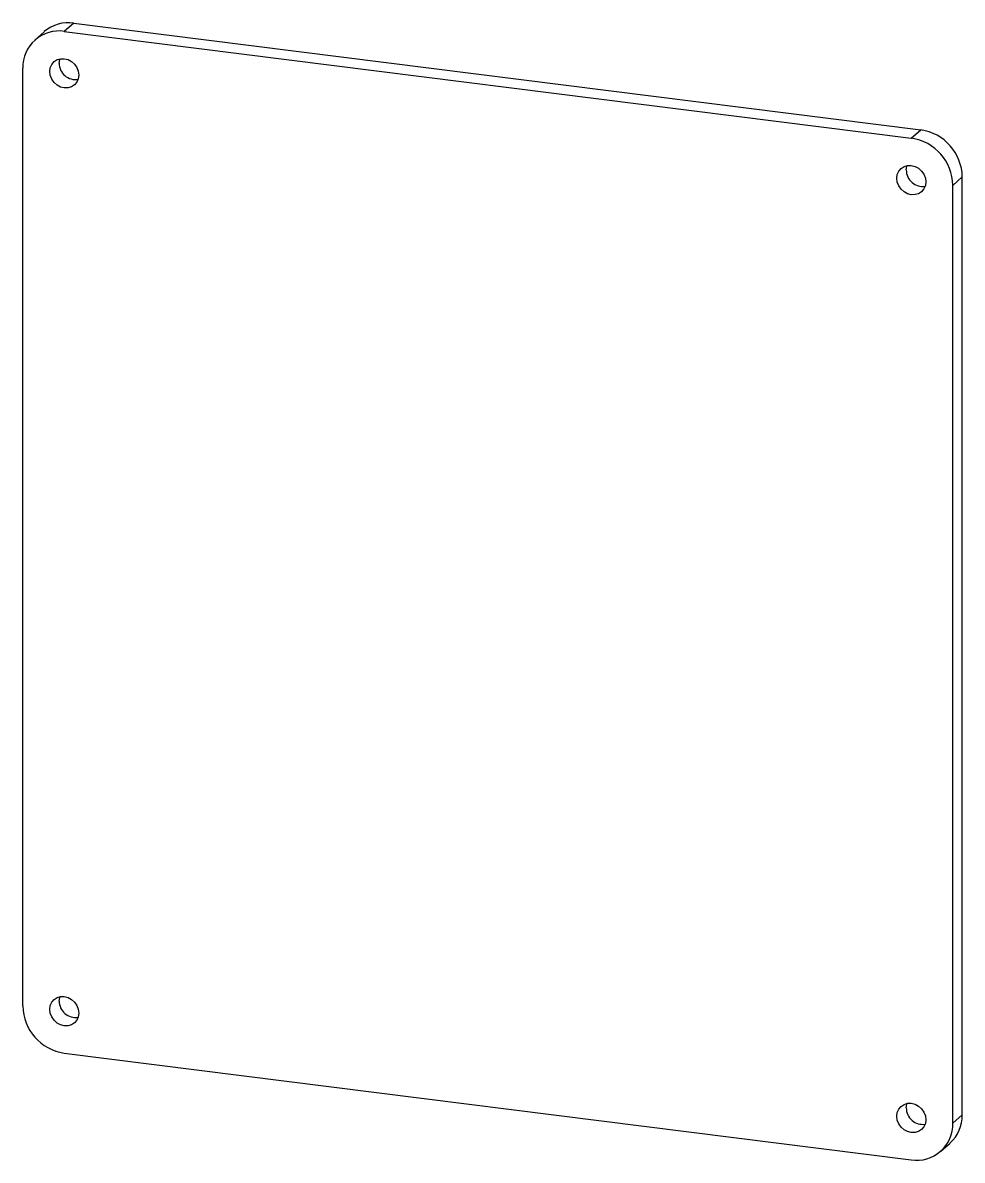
# Paper-space layout '_Dimetric' of a CAD drawing. Header units: millimetres. Extents: x -1 to 105, y -14 to 114.
import ezdxf

# ---------------------------------------------------------------- set-up
doc = ezdxf.new("R2010")
doc.units = ezdxf.units.MM

psp = doc.layouts.new('_Dimetric')

# ---------------------------------------------------------------- linework, layer by layer
at = {"color": 7, "linetype": 'Continuous', "lineweight": 25}
for p, q in [((4.68, 114.43), (3.62, 113.5)), ((4.68, 114.43), (100.09, 102.41)), ((1.37, 113.47), (0.31, 112.53)), ((3.62, 113.5), (99.03, 101.48)), ((-1.06, 3.78), (-1.06, 109.37)), ((99.03, 101.48), (100.09, 102.41)), ((104.77, 97.11), (103.71, 96.17)), ((103.71, -9.42), (103.71, 96.17)), ((104.77, -8.49), (104.77, 97.11)), ((3.62, -1.52), (99.03, -13.55)), ((103.71, -9.42), (104.77, -8.49)), ((102.34, -12.58), (103.4, -11.65))]:
    psp.add_line(p, q, dxfattribs=at)
at = {"color": 7, "linetype": 'Continuous', "lineweight": 25, "flags": 128}
for points in [[(1.98, 108.99), (2.04, 109.41), (2.2, 109.79), (2.46, 110.1), (2.8, 110.32), (3.19, 110.43), (3.62, 110.43), (4.04, 110.32), (4.43, 110.11), (4.77, 109.8), (5.03, 109.43), (5.2, 109.01), (5.25, 108.58), (5.2, 108.16), (5.03, 107.78), (4.77, 107.47), (4.43, 107.25), (4.04, 107.14), (3.62, 107.13), (3.19, 107.24), (2.8, 107.46), (2.46, 107.76), (2.2, 108.14), (2.04, 108.56), (1.98, 108.99)], [(3.04, 109.93), (3.1, 110.35), (3.12, 110.42)], [(97.39, 96.97), (97.45, 97.39), (97.61, 97.77), (97.87, 98.08), (98.21, 98.3), (98.6, 98.41), (99.03, 98.41), (99.45, 98.3), (99.85, 98.09), (100.19, 97.78), (100.45, 97.41), (100.61, 96.99), (100.67, 96.56), (100.61, 96.14), (100.45, 95.76), (100.19, 95.45), (99.85, 95.23), (99.45, 95.12), (99.03, 95.11), (98.6, 95.22), (98.21, 95.44), (97.87, 95.74), (97.61, 96.12), (97.45, 96.54), (97.39, 96.97)], [(98.45, 97.9), (98.51, 98.32), (98.53, 98.4)], [(1.98, 3.4), (2.04, 3.82), (2.2, 4.19), (2.46, 4.5), (2.8, 4.72), (3.19, 4.84), (3.62, 4.84), (4.04, 4.73), (4.43, 4.52), (4.77, 4.21), (5.03, 3.84), (5.2, 3.42), (5.25, 2.98), (5.2, 2.56), (5.03, 2.19), (4.77, 1.88), (4.43, 1.66), (4.04, 1.54), (3.62, 1.54), (3.19, 1.65), (2.8, 1.86), (2.46, 2.17), (2.2, 2.54), (2.04, 2.96), (1.98, 3.4)], [(3.04, 4.33), (3.1, 4.75), (3.12, 4.82)], [(97.39, -8.63), (97.45, -8.21), (97.61, -7.83), (97.87, -7.52), (98.21, -7.3), (98.6, -7.18), (99.03, -7.18), (99.45, -7.29), (99.85, -7.51), (100.19, -7.81), (100.45, -8.19), (100.61, -8.6), (100.67, -9.04), (100.61, -9.46), (100.45, -9.84), (100.19, -10.14), (99.85, -10.36), (99.45, -10.48), (99.03, -10.48), (98.6, -10.37), (98.21, -10.16), (97.87, -9.85), (97.61, -9.48), (97.45, -9.06), (97.39, -8.63)], [(98.45, -7.69), (98.51, -7.27), (98.53, -7.2)]]:
    psp.add_lwpolyline(points, dxfattribs=at)
at = {"color": 7, "linetype": 'Continuous', "lineweight": 25}
for centre, radius, start, end in [((4.09, 110.3), 4.18, 81.9161, 130.5867), ((3.02, 109.47), 4.08, 81.5297, 181.2895), ((4.9, 109.93), 1.86, 180.1289, 278.3557), ((98.26, 96.08), 5.45, 0.9647, 81.8545), ((99.32, 97.02), 5.45, 0.9647, 81.8545), ((100.32, 97.91), 1.86, 180.1289, 278.3557), ((4.9, 4.34), 1.86, 180.1289, 278.3557), ((4.39, 3.87), 5.45, 180.9647, 261.8545), ((100.32, -7.69), 1.86, 180.1289, 278.3557), ((100.61, -8.56), 4.16, 312.1135, 1.0222), ((99.63, -9.51), 4.08, 261.5297, 1.2895)]:
    psp.add_arc(centre, radius, start, end, dxfattribs=at)

doc.saveas('drawing.dxf')
